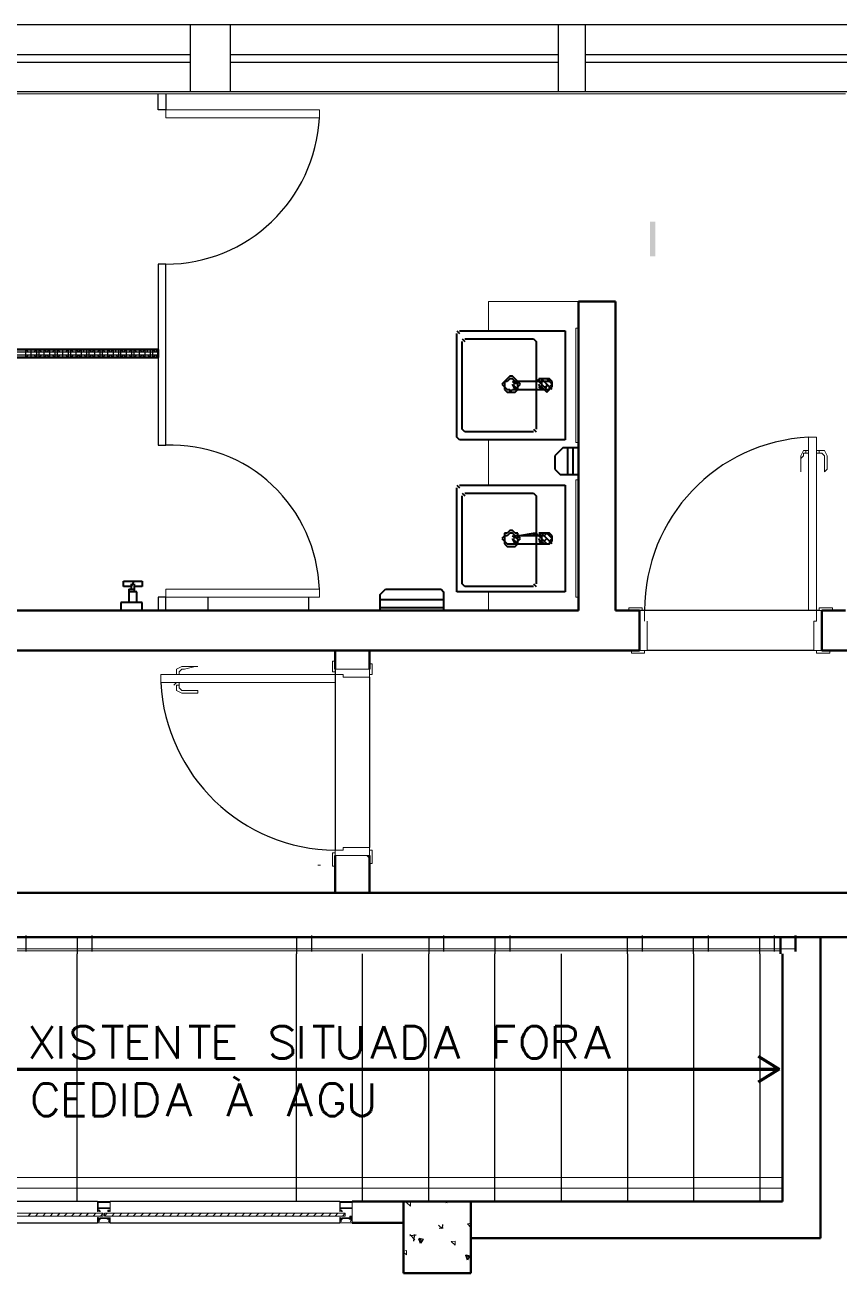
# Model space of a CAD drawing. Header units: millimetres. Extents: x -8 to 5830, y -596 to 3598.
# Drawn here: x 1675.867 to 1678.905, y 2525.215 to 2529.872 of the extents above; entities that cross this region are included whole.
import ezdxf

# ---------------------------------------------------------------- set-up
doc = ezdxf.new("R2010")
doc.units = ezdxf.units.MM
doc.layers.get('0').update_dxf_attribs({"color": 9})

msp = doc.modelspace()

# ---------------------------------------------------------------- linework, layer by layer
for p, q in [((1734.0826, 2529.8719), (1664.1826, 2529.8719)), ((1676.4826, 2529.8719), (1676.4826, 2529.6219)), ((1676.6326, 2529.8719), (1676.6326, 2529.6219)), ((1675.2826, 2529.7619), (1676.4826, 2529.7619)), ((1676.6326, 2529.7619), (1677.8576, 2529.7619)), ((1677.9576, 2529.7619), (1679.1826, 2529.7619)), ((1676.4826, 2529.7319), (1675.2826, 2529.7319)), ((1677.8576, 2529.7319), (1676.6326, 2529.7319)), ((1679.1826, 2529.7319), (1677.9576, 2529.7319)), ((1694.2826, 2529.6219), (1664.4326, 2529.6219))]:
    msp.add_line(p, q)
at = {"lineweight": 20}
for p, q in [((1678.9297, 2529.6154), (1672.5826, 2529.6154)), ((1676.3928, 2529.5558), (1676.3928, 2529.526)), ((1676.9654, 2529.5558), (1676.3928, 2529.5558)), ((1676.3928, 2529.526), (1676.9654, 2529.526)), ((1676.9654, 2529.526), (1676.9654, 2529.5558)), ((1677.9327, 2528.8403), (1677.5971, 2528.8403)), ((1677.5971, 2528.8403), (1677.5971, 2528.731)), ((1677.9229, 2528.7409), (1677.9229, 2528.3136)), ((1677.9327, 2528.7409), (1677.9229, 2528.7409)), ((1677.9327, 2528.3136), (1677.9327, 2528.7409)), ((1677.5971, 2528.3235), (1677.5971, 2528.1546)), ((1677.9229, 2528.3136), (1677.9327, 2528.3136)), ((1678.7915, 2527.6875), (1678.7915, 2528.3335)), ((1678.7915, 2528.3335), (1678.8211, 2528.3335)), ((1678.8211, 2528.3335), (1678.8211, 2527.6478)), ((1677.9229, 2528.1745), (1677.9229, 2527.7372)), ((1677.9327, 2528.1745), (1677.9229, 2528.1745)), ((1677.9327, 2527.7372), (1677.9327, 2528.1745)), ((1676.3928, 2527.7372), (1676.3928, 2527.767)), ((1676.3928, 2527.767), (1676.9654, 2527.767)), ((1676.9654, 2527.767), (1676.9654, 2527.7372)), ((1677.5971, 2527.7571), (1677.5971, 2527.6875)), ((1676.9654, 2527.7372), (1676.3928, 2527.7372)), ((1677.9229, 2527.7372), (1677.9327, 2527.7372)), ((1678.1696, 2527.6975), (1678.1203, 2527.6975)), ((1678.1203, 2527.6975), (1678.1203, 2527.6875)), ((1678.1203, 2527.6875), (1678.1795, 2527.6875)), ((1678.1598, 2527.5385), (1678.1598, 2527.6875)), ((1678.1696, 2527.6875), (1678.1696, 2527.6975)), ((1678.1795, 2527.6875), (1678.1795, 2527.6478)), ((1678.8804, 2527.6875), (1678.7915, 2527.6875)), ((1678.831, 2527.6875), (1678.831, 2527.6975)), ((1678.831, 2527.6975), (1678.8804, 2527.6975)), ((1678.8409, 2527.5385), (1678.8409, 2527.6875)), ((1678.8804, 2527.6975), (1678.8804, 2527.6875)), ((1678.1894, 2527.6478), (1678.1894, 2527.5385)), ((1678.8211, 2527.6478), (1678.8113, 2527.6478)), ((1678.8113, 2527.6478), (1678.8113, 2527.5385)), ((1678.1894, 2527.5385), (1678.1302, 2527.5385)), ((1678.1302, 2527.5385), (1678.1302, 2527.5285)), ((1678.1302, 2527.5285), (1678.1795, 2527.5285)), ((1678.1795, 2527.5285), (1678.1795, 2527.5385)), ((1678.8113, 2527.5385), (1678.8705, 2527.5385)), ((1678.8211, 2527.5285), (1678.8211, 2527.5385)), ((1678.8705, 2527.5285), (1678.8211, 2527.5285)), ((1678.8705, 2527.5385), (1678.8705, 2527.5285)), ((1677.0147, 2527.459), (1677.0147, 2527.4987)), ((1677.0147, 2527.4987), (1677.0246, 2527.4987)), ((1677.0246, 2527.4987), (1677.0246, 2527.4192)), ((1677.1529, 2527.4888), (1677.1628, 2527.4888)), ((1677.1529, 2527.4391), (1677.1529, 2527.4888)), ((1677.1628, 2527.4888), (1677.1628, 2527.449)), ((1676.3731, 2527.4192), (1676.3731, 2527.449)), ((1676.3731, 2527.449), (1677.0542, 2527.449)), ((1677.0246, 2527.459), (1677.0147, 2527.459)), ((1677.1529, 2527.4689), (1677.0246, 2527.4689)), ((1677.0542, 2527.449), (1677.0542, 2527.4391)), ((1677.0542, 2527.4391), (1677.1529, 2527.4391)), ((1677.1628, 2527.449), (1677.1529, 2527.449)), ((1677.0246, 2527.4192), (1676.3731, 2527.4192)), ((1677.0246, 2526.7832), (1677.0147, 2526.7832)), ((1677.0147, 2526.7832), (1677.0147, 2526.7335)), ((1677.0246, 2526.7931), (1677.0542, 2526.7931)), ((1677.0246, 2526.7335), (1677.0246, 2526.7931)), ((1677.1529, 2526.7733), (1677.0246, 2526.7733)), ((1677.0542, 2526.7931), (1677.0542, 2526.8031)), ((1677.0542, 2526.8031), (1677.1529, 2526.8031)), ((1677.1529, 2526.8031), (1677.1529, 2526.7434)), ((1677.1628, 2526.7931), (1677.1529, 2526.7931)), ((1677.1628, 2526.7434), (1677.1628, 2526.7931)), ((1676.9594, 2526.7375), (1676.9693, 2526.7375)), ((1677.0147, 2526.7335), (1677.0246, 2526.7335)), ((1677.1529, 2526.7434), (1677.1628, 2526.7434)), ((1678.6869, 2526.4171), (1674.2153, 2526.4171)), ((1678.7422, 2526.4254), (1674.2706, 2526.4254)), ((1674.2193, 2525.5713), (1678.6938, 2525.5713)), ((1678.6938, 2525.5315), (1674.2193, 2525.5315)), ((1677.2797, 2525.4829), (1674.3016, 2525.4829)), ((1676.1378, 2525.4829), (1676.1378, 2525.4453)), ((1676.1843, 2525.4785), (1676.14, 2525.4785)), ((1676.14, 2525.4785), (1676.14, 2525.4586)), ((1676.1843, 2525.4453), (1676.1843, 2525.4829)), ((1677.0412, 2525.4829), (1677.0412, 2525.4453)), ((1677.0876, 2525.4785), (1677.0433, 2525.4785)), ((1677.0433, 2525.4785), (1677.0433, 2525.4586)), ((1677.0876, 2525.4829), (1677.0876, 2525.4033)), ((1677.2902, 2525.4785), (1677.305, 2525.4807)), ((1677.305, 2525.4652), (1677.2902, 2525.4785)), ((1677.305, 2525.4807), (1677.305, 2525.4652)), ((1677.4443, 2525.4829), (1677.4422, 2525.4807)), ((1677.4422, 2525.4807), (1677.4422, 2525.4829)), ((1676.1589, 2525.4387), (1675.2598, 2525.4387)), ((1675.2598, 2525.4276), (1676.1589, 2525.4276)), ((1676.1378, 2525.4453), (1676.14, 2525.4453)), ((1676.1378, 2525.4033), (1676.1378, 2525.4232)), ((1676.1378, 2525.4232), (1676.14, 2525.4232)), ((1676.14, 2525.4586), (1676.1843, 2525.4586)), ((1676.14, 2525.4564), (1676.1843, 2525.4564)), ((1676.14, 2525.4497), (1676.14, 2525.4564)), ((1676.1463, 2525.4497), (1676.14, 2525.4497)), ((1676.14, 2525.4453), (1676.14, 2525.4475)), ((1676.14, 2525.4475), (1676.1442, 2525.4475)), ((1676.14, 2525.4166), (1676.14, 2525.4232)), ((1676.1442, 2525.4475), (1676.1442, 2525.4453)), ((1676.1442, 2525.4453), (1676.1484, 2525.4453)), ((1676.1463, 2525.4453), (1676.1463, 2525.4497)), ((1676.1589, 2525.4276), (1676.1589, 2525.4387)), ((1677.0623, 2525.4387), (1676.1632, 2525.4387)), ((1676.1632, 2525.4387), (1676.1632, 2525.4276)), ((1676.1632, 2525.4276), (1677.0623, 2525.4276)), ((1676.1843, 2525.4497), (1676.1758, 2525.4497)), ((1676.1758, 2525.4497), (1676.1758, 2525.4453)), ((1676.1758, 2525.4453), (1676.1801, 2525.4453)), ((1676.1779, 2525.4453), (1676.1779, 2525.4475)), ((1676.1779, 2525.4475), (1676.1822, 2525.4475)), ((1676.1822, 2525.4475), (1676.1822, 2525.4453)), ((1676.1822, 2525.4453), (1676.1843, 2525.4453)), ((1676.1843, 2525.4232), (1676.1843, 2525.4033)), ((1677.0412, 2525.4453), (1677.0433, 2525.4453)), ((1677.0412, 2525.4033), (1677.0412, 2525.4232)), ((1677.0412, 2525.4232), (1677.0433, 2525.4232)), ((1677.0433, 2525.4586), (1677.0876, 2525.4586)), ((1677.0433, 2525.4564), (1677.0876, 2525.4564)), ((1677.0433, 2525.4497), (1677.0433, 2525.4564)), ((1677.0496, 2525.4497), (1677.0433, 2525.4497)), ((1677.0433, 2525.4453), (1677.0433, 2525.4475)), ((1677.0433, 2525.4475), (1677.0475, 2525.4475)), ((1677.0433, 2525.4166), (1677.0433, 2525.4232)), ((1677.0475, 2525.4475), (1677.0475, 2525.4453)), ((1677.0517, 2525.4453), (1677.0475, 2525.4453)), ((1677.0496, 2525.4453), (1677.0496, 2525.4497)), ((1677.0623, 2525.4276), (1677.0623, 2525.4387)), ((1677.0792, 2525.4276), (1677.0792, 2525.4188)), ((1677.0876, 2525.4276), (1677.0792, 2525.4276)), ((1677.0813, 2525.4232), (1677.0813, 2525.4254)), ((1677.0813, 2525.4254), (1677.0876, 2525.4254)), ((1677.0834, 2525.4232), (1677.0813, 2525.4232)), ((1677.0834, 2525.421), (1677.0834, 2525.4232)), ((1677.0855, 2525.4188), (1677.0855, 2525.4232)), ((1677.0876, 2525.4232), (1677.0855, 2525.4232)), ((1676.1843, 2525.4033), (1676.1378, 2525.4033)), ((1676.14, 2525.421), (1676.1421, 2525.421)), ((1676.1421, 2525.4188), (1676.14, 2525.4144)), ((1676.1484, 2525.4166), (1676.14, 2525.4166)), ((1676.1421, 2525.4144), (1676.14, 2525.4122)), ((1676.1442, 2525.4078), (1676.14, 2525.4122)), ((1676.14, 2525.4122), (1676.14, 2525.4033)), ((1676.1421, 2525.421), (1676.1421, 2525.4188)), ((1676.1421, 2525.4188), (1676.1463, 2525.4188)), ((1676.1421, 2525.4166), (1676.1421, 2525.4144)), ((1676.1421, 2525.4122), (1676.1442, 2525.4144)), ((1676.1421, 2525.4078), (1676.1442, 2525.4122)), ((1676.1442, 2525.4144), (1676.1442, 2525.4166)), ((1676.1463, 2525.4188), (1676.1463, 2525.421)), ((1676.1463, 2525.421), (1676.1779, 2525.421)), ((1676.1737, 2525.4188), (1676.1484, 2525.4188)), ((1676.1484, 2525.4188), (1676.1484, 2525.4166)), ((1676.1737, 2525.4166), (1676.1737, 2525.4188)), ((1676.1822, 2525.4166), (1676.1737, 2525.4166)), ((1676.1758, 2525.421), (1676.1758, 2525.4188)), ((1676.1758, 2525.4188), (1676.1822, 2525.4188)), ((1676.1822, 2525.4122), (1676.1779, 2525.4078)), ((1676.1779, 2525.4078), (1676.1801, 2525.4122)), ((1676.1822, 2525.421), (1676.1801, 2525.421)), ((1676.1801, 2525.4122), (1676.1801, 2525.4166)), ((1676.1822, 2525.4144), (1676.1801, 2525.4122)), ((1676.1822, 2525.421), (1676.1822, 2525.4166)), ((1676.1822, 2525.4144), (1676.1843, 2525.4188)), ((1676.1822, 2525.4055), (1676.1822, 2525.4144)), ((1676.1843, 2525.4055), (1676.1822, 2525.4055)), ((1677.0876, 2525.4033), (1677.0412, 2525.4033)), ((1677.0433, 2525.421), (1677.0454, 2525.421)), ((1677.0454, 2525.4188), (1677.0433, 2525.4144)), ((1677.0433, 2525.4166), (1677.0517, 2525.4166)), ((1677.0454, 2525.4144), (1677.0433, 2525.4122)), ((1677.0475, 2525.4078), (1677.0433, 2525.4122)), ((1677.0433, 2525.4122), (1677.0433, 2525.4033)), ((1677.0454, 2525.421), (1677.0454, 2525.4188)), ((1677.0454, 2525.4188), (1677.0496, 2525.4188)), ((1677.0454, 2525.4166), (1677.0454, 2525.4144)), ((1677.0454, 2525.4122), (1677.0475, 2525.4144)), ((1677.0454, 2525.4078), (1677.0475, 2525.4122)), ((1677.0475, 2525.4144), (1677.0475, 2525.4166)), ((1677.0496, 2525.4188), (1677.0496, 2525.421)), ((1677.0496, 2525.421), (1677.0876, 2525.421)), ((1677.0771, 2525.4188), (1677.0517, 2525.4188)), ((1677.0517, 2525.4188), (1677.0517, 2525.4166)), ((1677.0771, 2525.4166), (1677.0771, 2525.4188)), ((1677.0876, 2525.4166), (1677.0771, 2525.4166)), ((1677.0792, 2525.4188), (1677.0855, 2525.4188)), ((1677.0834, 2525.4122), (1677.0813, 2525.4078)), ((1677.0813, 2525.4078), (1677.0834, 2525.4078)), ((1677.0834, 2525.4122), (1677.0834, 2525.4166)), ((1677.0855, 2525.4144), (1677.0834, 2525.4122)), ((1677.0834, 2525.4078), (1677.0855, 2525.4122)), ((1677.0876, 2525.4188), (1677.0855, 2525.4144)), ((1677.0855, 2525.4144), (1677.0855, 2525.4122)), ((1677.0855, 2525.4122), (1677.0876, 2525.4122)), ((1677.5182, 2525.3989), (1677.5308, 2525.4011)), ((1677.5308, 2525.3856), (1677.5182, 2525.3989)), ((1677.3388, 2525.3459), (1677.3535, 2525.3414)), ((1677.3451, 2525.3282), (1677.3388, 2525.3459)), ((1677.3535, 2525.3414), (1677.3451, 2525.3282)), ((1677.457, 2525.3326), (1677.4717, 2525.3348)), ((1677.4717, 2525.3193), (1677.457, 2525.3326)), ((1677.4717, 2525.3348), (1677.4717, 2525.3193)), ((1677.2797, 2525.2972), (1677.2902, 2525.2995)), ((1677.2902, 2525.284), (1677.2797, 2525.2928)), ((1677.2902, 2525.2995), (1677.2902, 2525.284)), ((1677.5139, 2525.284), (1677.5287, 2525.2796)), ((1677.5203, 2525.2663), (1677.5139, 2525.284)), ((1677.5287, 2525.2796), (1677.5203, 2525.2663))]:
    msp.add_line(p, q, dxfattribs=at)
at = {"lineweight": 30}
for p, q in [((1676.3632, 2529.5558), (1676.3632, 2529.6154)), ((1676.3928, 2529.6154), (1676.3928, 2529.5558)), ((1676.3928, 2529.5558), (1676.3632, 2529.5558)), ((1676.3632, 2528.9794), (1676.3632, 2528.3037)), ((1676.3928, 2528.9794), (1676.3632, 2528.9794)), ((1676.3928, 2528.3037), (1676.3928, 2528.9794)), ((1676.3632, 2528.3037), (1676.3928, 2528.3037)), ((1676.3928, 2527.7372), (1676.3632, 2527.7372)), ((1676.3632, 2527.7372), (1676.3632, 2527.6875)), ((1676.3928, 2527.6875), (1676.3928, 2527.7372))]:
    msp.add_line(p, q, dxfattribs=at)
at = {"lineweight": 50}
for p, q in [((1677.9327, 2527.6875), (1677.9327, 2528.8403)), ((1677.9327, 2528.8403), (1678.0709, 2528.8403)), ((1678.0709, 2528.8403), (1678.0709, 2527.6875)), ((1675.1195, 2528.6614), (1676.3632, 2528.6614)), ((1676.3632, 2528.6614), (1676.3632, 2528.6316)), ((1675.1195, 2528.6316), (1676.3632, 2528.6316)), ((1675.1195, 2527.6875), (1677.9327, 2527.6875)), ((1678.0709, 2527.6875), (1678.1598, 2527.6875)), ((1678.1598, 2527.6875), (1678.1598, 2527.5385)), ((1678.9297, 2527.6875), (1678.8409, 2527.6875)), ((1678.8409, 2527.6875), (1678.8409, 2527.5385)), ((1678.1598, 2527.5385), (1675.0899, 2527.5385)), ((1677.0246, 2527.5385), (1677.0246, 2527.4689)), ((1677.1529, 2527.5385), (1677.1529, 2527.4689)), ((1678.8409, 2527.5385), (1680.0353, 2527.5385)), ((1677.0246, 2526.7733), (1677.0246, 2526.6341)), ((1677.1529, 2526.7733), (1677.1529, 2526.6341)), ((1675.0899, 2526.6341), (1679.058, 2526.6341)), ((1679.058, 2526.4687), (1672.5372, 2526.4687)), ((1678.6869, 2526.4687), (1678.6869, 2526.4067)), ((1678.7422, 2526.4751), (1678.7422, 2526.4155)), ((1678.8352, 2525.3459), (1678.8352, 2526.4687)), ((1678.6938, 2526.4067), (1678.6938, 2525.4829)), ((1677.0876, 2525.4829), (1678.6938, 2525.4829)), ((1677.2797, 2525.4829), (1677.2797, 2525.2155)), ((1677.5308, 2525.2155), (1677.5308, 2525.4829)), ((1677.0876, 2525.4033), (1677.2797, 2525.4033)), ((1677.5308, 2525.3459), (1678.8352, 2525.3459)), ((1677.2797, 2525.2155), (1677.5308, 2525.2155))]:
    msp.add_line(p, q, dxfattribs=at)
at = {"lineweight": 40}
for p, q in [((1677.4787, 2528.731), (1677.4885, 2528.721)), ((1677.4885, 2528.731), (1677.8834, 2528.731)), ((1677.8834, 2528.731), (1677.8834, 2528.3235)), ((1677.4787, 2528.3335), (1677.4787, 2528.721)), ((1677.4984, 2528.7012), (1677.5083, 2528.6912)), ((1677.4984, 2528.3633), (1677.4984, 2528.6912)), ((1677.5083, 2528.7012), (1677.7649, 2528.7012)), ((1677.7649, 2528.7012), (1677.7748, 2528.6912)), ((1677.7748, 2528.6912), (1677.7748, 2528.3633)), ((1677.6761, 2528.562), (1677.6465, 2528.5322)), ((1677.6662, 2528.5422), (1677.6563, 2528.5422)), ((1677.6563, 2528.5422), (1677.6563, 2528.5124)), ((1677.6761, 2528.5521), (1677.6662, 2528.5422)), ((1677.686, 2528.562), (1677.6761, 2528.562)), ((1677.686, 2528.5521), (1677.6761, 2528.5521)), ((1677.7057, 2528.5422), (1677.686, 2528.562)), ((1677.6958, 2528.5422), (1677.686, 2528.5521)), ((1677.686, 2528.5422), (1677.6958, 2528.5322)), ((1677.7057, 2528.5322), (1677.686, 2528.5422)), ((1677.8241, 2528.5422), (1677.6958, 2528.5422)), ((1677.7156, 2528.5322), (1677.7057, 2528.5422)), ((1677.7057, 2528.5124), (1677.7057, 2528.5422)), ((1677.7748, 2528.5521), (1677.7847, 2528.5422)), ((1677.8241, 2528.5521), (1677.7847, 2528.5521)), ((1677.7847, 2528.5521), (1677.7847, 2528.5422)), ((1677.7847, 2528.5422), (1677.8143, 2528.5124)), ((1677.7945, 2528.5521), (1677.7945, 2528.5124)), ((1677.8143, 2528.5322), (1677.7945, 2528.5521)), ((1677.8143, 2528.5322), (1677.8044, 2528.5422)), ((1677.8143, 2528.5521), (1677.834, 2528.5322)), ((1677.834, 2528.5422), (1677.8241, 2528.5521)), ((1677.8241, 2528.5521), (1677.8241, 2528.5422)), ((1677.834, 2528.5223), (1677.834, 2528.5422)), ((1677.6465, 2528.5322), (1677.6662, 2528.5124)), ((1677.6563, 2528.5124), (1677.6662, 2528.5024)), ((1677.6662, 2528.5124), (1677.6761, 2528.5124)), ((1677.6662, 2528.5024), (1677.6958, 2528.5024)), ((1677.6761, 2528.5124), (1677.6761, 2528.5024)), ((1677.6761, 2528.5024), (1677.686, 2528.5124)), ((1677.6958, 2528.5124), (1677.686, 2528.5322)), ((1677.686, 2528.5322), (1677.7057, 2528.5124)), ((1677.686, 2528.5124), (1677.8241, 2528.5124)), ((1677.6958, 2528.5124), (1677.7057, 2528.5223)), ((1677.6958, 2528.5024), (1677.7057, 2528.5124)), ((1677.7057, 2528.5223), (1677.7156, 2528.5322)), ((1677.7945, 2528.5124), (1677.7847, 2528.5322)), ((1677.7945, 2528.5124), (1677.7847, 2528.5223)), ((1677.7945, 2528.5223), (1677.8044, 2528.5124)), ((1677.8044, 2528.5223), (1677.8143, 2528.5223)), ((1677.8044, 2528.5124), (1677.8143, 2528.5024)), ((1677.8143, 2528.5223), (1677.8143, 2528.5322)), ((1677.834, 2528.5124), (1677.8143, 2528.5322)), ((1677.8143, 2528.5024), (1677.834, 2528.5223)), ((1677.8241, 2528.5223), (1677.834, 2528.5322)), ((1677.8241, 2528.5124), (1677.8241, 2528.5223)), ((1677.5083, 2528.3534), (1677.4984, 2528.3633)), ((1677.7649, 2528.3633), (1677.7748, 2528.3534)), ((1677.4885, 2528.3235), (1677.4787, 2528.3335)), ((1677.8834, 2528.3235), (1677.4885, 2528.3235)), ((1677.7649, 2528.3534), (1677.5083, 2528.3534)), ((1677.8636, 2528.2838), (1677.8439, 2528.2639)), ((1677.8439, 2528.2639), (1677.8439, 2528.2142)), ((1677.8735, 2528.2937), (1677.8636, 2528.2838)), ((1677.9327, 2528.2937), (1677.8735, 2528.2937)), ((1677.8932, 2528.1943), (1677.8932, 2528.2937)), ((1677.913, 2528.1943), (1677.913, 2528.2937)), ((1677.9327, 2528.1943), (1677.9327, 2528.2937)), ((1677.8439, 2528.2142), (1677.8636, 2528.1943)), ((1677.8636, 2528.1943), (1677.9327, 2528.1943)), ((1677.4787, 2528.1546), (1677.4885, 2528.1447)), ((1677.4787, 2527.7571), (1677.4787, 2528.1447)), ((1677.4885, 2528.1546), (1677.8834, 2528.1546)), ((1677.4984, 2528.1248), (1677.5083, 2528.1148)), ((1677.5083, 2528.1248), (1677.7649, 2528.1248)), ((1677.7649, 2528.1248), (1677.7748, 2528.1148)), ((1677.8834, 2528.1546), (1677.8834, 2527.7571)), ((1677.4984, 2527.7869), (1677.4984, 2528.1148)), ((1677.7748, 2528.1148), (1677.7748, 2527.7869)), ((1677.6761, 2527.9857), (1677.6662, 2527.9757)), ((1677.686, 2527.9857), (1677.6761, 2527.9857)), ((1677.6958, 2527.9757), (1677.686, 2527.9857)), ((1677.6563, 2527.9658), (1677.6465, 2527.9558)), ((1677.6465, 2527.9558), (1677.6662, 2527.936)), ((1677.6563, 2527.9757), (1677.6563, 2527.936)), ((1677.6662, 2527.9757), (1677.6563, 2527.9757)), ((1677.6662, 2527.9658), (1677.6563, 2527.9658)), ((1677.6761, 2527.9757), (1677.6662, 2527.9658)), ((1677.686, 2527.9757), (1677.6761, 2527.9757)), ((1677.6958, 2527.9658), (1677.686, 2527.9757)), ((1677.6958, 2527.9558), (1677.686, 2527.9658)), ((1677.686, 2527.9658), (1677.7057, 2527.9558)), ((1677.6958, 2527.936), (1677.686, 2527.9558)), ((1677.686, 2527.9558), (1677.7057, 2527.936)), ((1677.7057, 2527.9757), (1677.6958, 2527.9757)), ((1677.8044, 2527.9658), (1677.6958, 2527.9658)), ((1677.6958, 2527.936), (1677.7057, 2527.9459)), ((1677.7057, 2527.9658), (1677.7649, 2527.9757)), ((1677.7057, 2527.936), (1677.7057, 2527.9757)), ((1677.7156, 2527.9558), (1677.7057, 2527.9658)), ((1677.7057, 2527.9459), (1677.7156, 2527.9558)), ((1677.7649, 2527.9658), (1677.7649, 2527.9757)), ((1677.7649, 2527.9757), (1677.7748, 2527.9757)), ((1677.7748, 2527.9658), (1677.7649, 2527.9757)), ((1677.7945, 2527.9558), (1677.7748, 2527.9757)), ((1677.8241, 2527.9757), (1677.7847, 2527.9757)), ((1677.7847, 2527.9757), (1677.7945, 2527.9658)), ((1677.7945, 2527.936), (1677.7847, 2527.9558)), ((1677.7847, 2527.9459), (1677.7945, 2527.936)), ((1677.8044, 2527.9658), (1677.7945, 2527.9757)), ((1677.8143, 2527.9558), (1677.7945, 2527.9757)), ((1677.7945, 2527.9658), (1677.7945, 2527.936)), ((1677.8143, 2527.936), (1677.7945, 2527.9558)), ((1677.7945, 2527.9459), (1677.8044, 2527.936)), ((1677.8143, 2527.9757), (1677.8044, 2527.9658)), ((1677.8143, 2527.9558), (1677.8044, 2527.9658)), ((1677.8044, 2527.9459), (1677.8143, 2527.9558)), ((1677.8143, 2527.9757), (1677.834, 2527.9558)), ((1677.834, 2527.936), (1677.8143, 2527.9558)), ((1677.834, 2527.9658), (1677.8241, 2527.9757)), ((1677.8241, 2527.9757), (1677.8241, 2527.9658)), ((1677.8241, 2527.9459), (1677.834, 2527.9558)), ((1677.8241, 2527.936), (1677.834, 2527.9459)), ((1677.834, 2527.9459), (1677.8241, 2527.9459)), ((1677.8241, 2527.9459), (1677.8241, 2527.936)), ((1677.834, 2527.9459), (1677.834, 2527.9658)), ((1677.6563, 2527.936), (1677.6662, 2527.926)), ((1677.6662, 2527.936), (1677.8241, 2527.936)), ((1677.6662, 2527.926), (1677.6958, 2527.926)), ((1677.6958, 2527.926), (1677.7057, 2527.936)), ((1676.2349, 2527.777), (1676.2349, 2527.7968)), ((1676.2349, 2527.7968), (1676.304, 2527.7968)), ((1676.2645, 2527.777), (1676.2744, 2527.7968)), ((1676.304, 2527.7968), (1676.304, 2527.777)), ((1676.2645, 2527.777), (1676.2349, 2527.777)), ((1676.2546, 2527.767), (1676.2744, 2527.767)), ((1676.2546, 2527.767), (1676.2546, 2527.7173)), ((1676.2843, 2527.7571), (1676.2546, 2527.7571)), ((1676.2645, 2527.767), (1676.2645, 2527.7869)), ((1676.2744, 2527.7869), (1676.2744, 2527.7571)), ((1676.304, 2527.777), (1676.2744, 2527.777)), ((1676.2843, 2527.7173), (1676.2843, 2527.7571)), ((1677.1924, 2527.7471), (1677.2121, 2527.767)), ((1677.2121, 2527.767), (1677.4194, 2527.767)), ((1677.4194, 2527.767), (1677.4293, 2527.7571)), ((1677.4293, 2527.7571), (1677.4293, 2527.6875)), ((1677.8834, 2527.7571), (1677.4787, 2527.7571)), ((1677.5083, 2527.777), (1677.4984, 2527.7869)), ((1677.7649, 2527.777), (1677.5083, 2527.777)), ((1677.7649, 2527.7869), (1677.7748, 2527.777)), ((1676.225, 2527.7173), (1676.225, 2527.6875)), ((1676.304, 2527.7173), (1676.225, 2527.7173)), ((1676.304, 2527.6875), (1676.304, 2527.7173)), ((1677.1924, 2527.6875), (1677.1924, 2527.7471)), ((1677.4293, 2527.7273), (1677.1924, 2527.7273)), ((1676.225, 2527.6875), (1676.304, 2527.6875)), ((1677.4293, 2527.6975), (1677.1924, 2527.6975)), ((1677.4293, 2527.6875), (1677.1924, 2527.6875))]:
    msp.add_line(p, q, dxfattribs=at)
at = {"lineweight": 25}
for p, q in [((1676.3632, 2528.6515), (1675.1195, 2528.6515)), ((1675.1195, 2528.6415), (1676.3632, 2528.6415)), ((1675.8697, 2528.6316), (1675.8697, 2528.6614)), ((1675.8697, 2528.6614), (1675.8795, 2528.6515)), ((1675.8795, 2528.6415), (1675.8697, 2528.6316)), ((1675.8894, 2528.6316), (1675.8894, 2528.6614)), ((1675.8993, 2528.6515), (1675.9092, 2528.6614)), ((1675.9092, 2528.6316), (1675.8993, 2528.6415)), ((1675.9092, 2528.6614), (1675.9092, 2528.6316)), ((1675.919, 2528.6316), (1675.919, 2528.6614)), ((1675.919, 2528.6614), (1675.9289, 2528.6515)), ((1675.9289, 2528.6415), (1675.919, 2528.6316)), ((1675.9388, 2528.6316), (1675.9388, 2528.6614)), ((1675.9388, 2528.6614), (1675.9486, 2528.6515)), ((1675.9486, 2528.6415), (1675.9388, 2528.6316)), ((1675.9486, 2528.6515), (1675.9585, 2528.6614)), ((1675.9585, 2528.6316), (1675.9486, 2528.6415)), ((1675.9585, 2528.6614), (1675.9585, 2528.6316)), ((1675.9684, 2528.6515), (1675.9783, 2528.6614)), ((1675.9783, 2528.6316), (1675.9684, 2528.6415)), ((1675.9783, 2528.6614), (1675.9783, 2528.6316)), ((1675.9881, 2528.6316), (1675.9881, 2528.6614)), ((1675.9881, 2528.6614), (1675.998, 2528.6515)), ((1675.998, 2528.6415), (1675.9881, 2528.6316)), ((1676.0079, 2528.6316), (1676.0079, 2528.6614)), ((1676.0177, 2528.6515), (1676.0276, 2528.6614)), ((1676.0276, 2528.6316), (1676.0177, 2528.6415)), ((1676.0276, 2528.6614), (1676.0276, 2528.6316)), ((1676.0375, 2528.6316), (1676.0375, 2528.6614)), ((1676.0375, 2528.6614), (1676.0473, 2528.6515)), ((1676.0473, 2528.6415), (1676.0375, 2528.6316)), ((1676.0572, 2528.6316), (1676.0572, 2528.6614)), ((1676.0572, 2528.6614), (1676.0671, 2528.6515)), ((1676.0671, 2528.6415), (1676.0572, 2528.6316)), ((1676.0671, 2528.6515), (1676.077, 2528.6614)), ((1676.077, 2528.6316), (1676.0671, 2528.6415)), ((1676.077, 2528.6614), (1676.077, 2528.6316)), ((1676.0868, 2528.6515), (1676.0868, 2528.6614)), ((1676.0967, 2528.6316), (1676.0868, 2528.6415)), ((1676.0967, 2528.6614), (1676.0967, 2528.6316)), ((1676.1066, 2528.6316), (1676.1066, 2528.6614)), ((1676.1066, 2528.6614), (1676.1164, 2528.6515)), ((1676.1164, 2528.6415), (1676.1066, 2528.6316)), ((1676.1164, 2528.6515), (1676.1263, 2528.6614)), ((1676.1263, 2528.6316), (1676.1164, 2528.6415)), ((1676.1263, 2528.6614), (1676.1263, 2528.6316)), ((1676.1362, 2528.6515), (1676.1461, 2528.6614)), ((1676.1461, 2528.6316), (1676.1362, 2528.6415)), ((1676.1461, 2528.6614), (1676.1461, 2528.6316)), ((1676.1559, 2528.6316), (1676.1559, 2528.6614)), ((1676.1559, 2528.6614), (1676.1658, 2528.6515)), ((1676.1658, 2528.6415), (1676.1559, 2528.6316)), ((1676.1757, 2528.6316), (1676.1757, 2528.6614)), ((1676.1757, 2528.6614), (1676.1855, 2528.6515)), ((1676.1855, 2528.6415), (1676.1757, 2528.6316)), ((1676.1855, 2528.6515), (1676.1954, 2528.6614)), ((1676.1954, 2528.6316), (1676.1855, 2528.6415)), ((1676.1954, 2528.6614), (1676.1954, 2528.6316)), ((1676.2053, 2528.6515), (1676.2053, 2528.6614)), ((1676.2152, 2528.6316), (1676.2053, 2528.6415)), ((1676.2152, 2528.6614), (1676.2152, 2528.6316)), ((1676.225, 2528.6316), (1676.225, 2528.6614)), ((1676.225, 2528.6614), (1676.2349, 2528.6515)), ((1676.2349, 2528.6415), (1676.225, 2528.6316)), ((1676.2349, 2528.6515), (1676.2448, 2528.6614)), ((1676.2448, 2528.6316), (1676.2349, 2528.6415)), ((1676.2448, 2528.6614), (1676.2448, 2528.6316)), ((1676.2546, 2528.6515), (1676.2645, 2528.6614)), ((1676.2645, 2528.6316), (1676.2546, 2528.6415)), ((1676.2645, 2528.6614), (1676.2645, 2528.6316)), ((1676.2744, 2528.6316), (1676.2744, 2528.6614)), ((1676.2744, 2528.6614), (1676.2843, 2528.6515)), ((1676.2843, 2528.6415), (1676.2744, 2528.6316)), ((1676.2941, 2528.6316), (1676.2941, 2528.6614)), ((1676.2941, 2528.6614), (1676.304, 2528.6515)), ((1676.304, 2528.6415), (1676.2941, 2528.6316)), ((1676.304, 2528.6515), (1676.3139, 2528.6614)), ((1676.3139, 2528.6316), (1676.304, 2528.6415)), ((1676.3139, 2528.6614), (1676.3139, 2528.6316)), ((1676.3237, 2528.6515), (1676.3237, 2528.6614)), ((1676.3336, 2528.6316), (1676.3237, 2528.6415)), ((1676.3336, 2528.6614), (1676.3336, 2528.6316)), ((1676.3435, 2528.6316), (1676.3435, 2528.6614)), ((1676.3435, 2528.6614), (1676.3534, 2528.6515)), ((1676.3534, 2528.6415), (1676.3435, 2528.6316)), ((1676.3534, 2528.6515), (1676.3632, 2528.6614)), ((1676.3632, 2528.6316), (1676.3534, 2528.6415)), ((1678.0709, 2527.6875), (1678.0709, 2528.0652)), ((1676.5508, 2527.6875), (1676.5508, 2527.7372)), ((1676.9259, 2527.6875), (1676.9259, 2527.7372)), ((1678.831, 2527.6875), (1678.0709, 2527.6875)), ((1676.6396, 2527.5385), (1677.0246, 2527.5385)), ((1677.0246, 2527.5385), (1677.0246, 2526.7931)), ((1678.8113, 2527.5385), (1678.1894, 2527.5385)), ((1677.1529, 2527.4391), (1677.1529, 2526.8031)), ((1677.1529, 2526.7633), (1677.143, 2526.7733)), ((1675.8697, 2526.4751), (1675.8697, 2526.4155)), ((1676.0612, 2526.4687), (1676.0612, 2526.4067)), ((1676.1164, 2526.4751), (1676.1164, 2526.4155)), ((1676.8805, 2526.4687), (1676.8805, 2526.4067)), ((1676.9357, 2526.4751), (1676.9357, 2526.4155)), ((1677.374, 2526.4687), (1677.374, 2526.4067)), ((1677.4293, 2526.4751), (1677.4293, 2526.4155)), ((1677.6208, 2526.4687), (1677.6208, 2526.4067)), ((1677.6761, 2526.4751), (1677.6761, 2526.4155)), ((1678.1144, 2526.4687), (1678.1144, 2526.4067)), ((1678.1696, 2526.4751), (1678.1696, 2526.4155)), ((1678.3611, 2526.4687), (1678.3611, 2526.4067)), ((1678.4164, 2526.4751), (1678.4164, 2526.4155)), ((1678.6079, 2526.4687), (1678.6079, 2526.4067)), ((1678.6632, 2526.4751), (1678.6632, 2526.4155)), ((1676.0598, 2526.4067), (1676.0598, 2525.4829)), ((1676.8787, 2526.4067), (1676.8787, 2525.4829)), ((1677.1256, 2526.4067), (1677.1256, 2525.4829)), ((1677.3725, 2526.4067), (1677.3725, 2525.4829)), ((1677.6195, 2526.4067), (1677.6195, 2525.4829)), ((1677.8685, 2526.4067), (1677.8685, 2525.4829)), ((1678.1155, 2526.4067), (1678.1155, 2525.4829)), ((1678.3624, 2526.4067), (1678.3624, 2525.4829)), ((1678.6093, 2526.4067), (1678.6093, 2525.4829)), ((1676.1378, 2525.4829), (1675.2809, 2525.4829)), ((1677.0412, 2525.4829), (1676.1843, 2525.4829)), ((1677.4401, 2525.4763), (1677.438, 2525.4829)), ((1677.4422, 2525.4829), (1677.4401, 2525.4763)), ((1675.8804, 2525.4276), (1675.8888, 2525.4387)), ((1675.9057, 2525.4276), (1675.9162, 2525.4387)), ((1675.9331, 2525.4276), (1675.9437, 2525.4387)), ((1675.9606, 2525.4276), (1675.9711, 2525.4387)), ((1675.988, 2525.4276), (1675.9964, 2525.4387)), ((1676.0133, 2525.4276), (1676.0239, 2525.4387)), ((1676.0408, 2525.4276), (1676.0513, 2525.4387)), ((1676.0682, 2525.4276), (1676.0787, 2525.4387)), ((1676.0956, 2525.4276), (1676.1041, 2525.4387)), ((1676.121, 2525.4276), (1676.1315, 2525.4387)), ((1676.1484, 2525.4276), (1676.1589, 2525.4387)), ((1676.1632, 2525.4276), (1676.1737, 2525.4387)), ((1676.1906, 2525.4276), (1676.2012, 2525.4387)), ((1676.218, 2525.4276), (1676.2286, 2525.4387)), ((1676.2455, 2525.4276), (1676.256, 2525.4387)), ((1676.2708, 2525.4276), (1676.2814, 2525.4387)), ((1676.2982, 2525.4276), (1676.3088, 2525.4387)), ((1676.3257, 2525.4276), (1676.3362, 2525.4387)), ((1676.3531, 2525.4276), (1676.3637, 2525.4387)), ((1676.3784, 2525.4276), (1676.389, 2525.4387)), ((1676.4059, 2525.4276), (1676.4164, 2525.4387)), ((1676.4333, 2525.4276), (1676.4439, 2525.4387)), ((1676.4608, 2525.4276), (1676.4713, 2525.4387)), ((1676.4861, 2525.4276), (1676.4966, 2525.4387)), ((1676.5135, 2525.4276), (1676.5241, 2525.4387)), ((1676.541, 2525.4276), (1676.5515, 2525.4387)), ((1676.5684, 2525.4276), (1676.579, 2525.4387)), ((1676.5937, 2525.4276), (1676.6043, 2525.4387)), ((1676.6212, 2525.4276), (1676.6317, 2525.4387)), ((1676.6486, 2525.4276), (1676.6592, 2525.4387)), ((1676.676, 2525.4276), (1676.6866, 2525.4387)), ((1676.7014, 2525.4276), (1676.7119, 2525.4387)), ((1676.7288, 2525.4276), (1676.7394, 2525.4387)), ((1676.7562, 2525.4276), (1676.7668, 2525.4387)), ((1676.7837, 2525.4276), (1676.7942, 2525.4387)), ((1676.809, 2525.4276), (1676.8196, 2525.4387)), ((1676.8364, 2525.4276), (1676.847, 2525.4387)), ((1676.8639, 2525.4276), (1676.8744, 2525.4387)), ((1676.8913, 2525.4276), (1676.9019, 2525.4387)), ((1676.9166, 2525.4276), (1676.9272, 2525.4387)), ((1676.9441, 2525.4276), (1676.9546, 2525.4387)), ((1676.9715, 2525.4276), (1676.9821, 2525.4387)), ((1676.999, 2525.4276), (1677.0095, 2525.4387)), ((1677.0243, 2525.4276), (1677.0348, 2525.4387)), ((1677.0517, 2525.4276), (1677.0623, 2525.4387)), ((1675.2809, 2525.4033), (1676.1378, 2525.4033)), ((1676.1843, 2525.4033), (1677.0412, 2525.4033)), ((1677.4232, 2525.3812), (1677.4105, 2525.3945)), ((1677.4274, 2525.3834), (1677.4126, 2525.3812)), ((1677.4253, 2525.3967), (1677.4232, 2525.3812)), ((1677.3219, 2525.3392), (1677.3029, 2525.3591)), ((1677.3261, 2525.3569), (1677.3029, 2525.3547)), ((1677.3177, 2525.3348), (1677.3198, 2525.3459)), ((1677.3198, 2525.3459), (1677.3219, 2525.3591)), ((1677.3345, 2525.3437), (1677.3493, 2525.3392)), ((1677.343, 2525.326), (1677.3367, 2525.3437)), ((1677.3493, 2525.3392), (1677.343, 2525.326)), ((1677.5097, 2525.2818), (1677.5245, 2525.2774)), ((1677.5182, 2525.2641), (1677.5118, 2525.2818)), ((1677.5245, 2525.2774), (1677.5182, 2525.2641))]:
    msp.add_line(p, q, dxfattribs=at)
at = {"lineweight": 9}
for p, q in [((1678.7619, 2528.2639), (1678.7718, 2528.2838)), ((1678.7718, 2528.2639), (1678.7619, 2528.254)), ((1678.7619, 2528.2639), (1678.7619, 2528.2043)), ((1678.7718, 2528.2838), (1678.7915, 2528.2838)), ((1678.7915, 2528.2738), (1678.7718, 2528.2738)), ((1678.7718, 2528.2738), (1678.7718, 2528.2639)), ((1678.7816, 2528.2838), (1678.7816, 2528.2738)), ((1678.7915, 2528.2738), (1678.7915, 2528.2838)), ((1678.8507, 2528.2838), (1678.8211, 2528.2838)), ((1678.8211, 2528.2838), (1678.8211, 2528.2738)), ((1678.8211, 2528.2738), (1678.8409, 2528.2738)), ((1678.831, 2528.2738), (1678.831, 2528.2838)), ((1678.8507, 2528.2639), (1678.8409, 2528.2738)), ((1678.8507, 2528.2838), (1678.8606, 2528.2639)), ((1678.8507, 2528.2043), (1678.8507, 2528.2639)), ((1678.8606, 2528.2639), (1678.8606, 2528.2142)), ((1678.8606, 2528.2142), (1678.8507, 2528.2043)), ((1676.4521, 2527.4788), (1676.4323, 2527.4689)), ((1676.5113, 2527.4788), (1676.4521, 2527.4788)), ((1676.4619, 2527.4689), (1676.5014, 2527.4788)), ((1676.4225, 2527.449), (1676.4422, 2527.449)), ((1676.4323, 2527.4689), (1676.4323, 2527.449)), ((1676.4422, 2527.459), (1676.4521, 2527.4689)), ((1676.4422, 2527.449), (1676.4422, 2527.459)), ((1676.4521, 2527.4689), (1676.4619, 2527.4689)), ((1676.4225, 2527.4093), (1676.4323, 2527.4192)), ((1676.4323, 2527.4093), (1676.4422, 2527.4093)), ((1676.4323, 2527.3894), (1676.4323, 2527.4093)), ((1676.4521, 2527.3795), (1676.4323, 2527.3894)), ((1676.4422, 2527.4192), (1676.4422, 2527.3993)), ((1676.4422, 2527.3993), (1676.4521, 2527.3894)), ((1676.4521, 2527.3894), (1676.5113, 2527.3894)), ((1676.5113, 2527.3795), (1676.4521, 2527.3795)), ((1676.5113, 2527.3894), (1676.5113, 2527.3795))]:
    msp.add_line(p, q, dxfattribs=at)
at = {"lineweight": 60}
for p, q in [((1675.8909, 2526.0155), (1675.969, 2526.1371)), ((1675.8909, 2526.1371), (1675.969, 2526.0155)), ((1676.0007, 2526.0155), (1676.0007, 2526.1371)), ((1676.0555, 2526.1305), (1676.045, 2526.1194)), ((1676.0724, 2526.1371), (1676.0555, 2526.1305)), ((1676.0956, 2526.1371), (1676.0724, 2526.1371)), ((1676.1104, 2526.1305), (1676.0956, 2526.1371)), ((1676.1231, 2526.1194), (1676.1104, 2526.1305)), ((1676.1547, 2526.1371), (1676.2328, 2526.1371)), ((1676.1948, 2526.1371), (1676.1948, 2526.0155)), ((1676.2539, 2526.0155), (1676.2539, 2526.1371)), ((1676.2539, 2526.1371), (1676.3257, 2526.1371)), ((1676.3595, 2526.0155), (1676.3595, 2526.1371)), ((1676.3595, 2526.1371), (1676.4354, 2526.0155)), ((1676.4354, 2526.0155), (1676.4354, 2526.1371)), ((1676.4798, 2526.1371), (1676.5578, 2526.1371)), ((1676.5177, 2526.1371), (1676.5177, 2526.0155)), ((1676.579, 2526.0155), (1676.579, 2526.1371)), ((1676.579, 2526.1371), (1676.6507, 2526.1371)), ((1676.7985, 2526.1305), (1676.7879, 2526.1194)), ((1676.8153, 2526.1371), (1676.7985, 2526.1305)), ((1676.8386, 2526.1371), (1676.8153, 2526.1371)), ((1676.8533, 2526.1305), (1676.8386, 2526.1371)), ((1676.866, 2526.1194), (1676.8533, 2526.1305)), ((1676.8977, 2526.0155), (1676.8977, 2526.1371)), ((1676.942, 2526.1371), (1677.0201, 2526.1371)), ((1676.98, 2526.1371), (1676.98, 2526.0155)), ((1677.0412, 2526.1371), (1677.0412, 2526.0509)), ((1677.1193, 2526.0509), (1677.1193, 2526.1371)), ((1677.1615, 2526.0155), (1677.2058, 2526.1371)), ((1677.2058, 2526.1371), (1677.2501, 2526.0155)), ((1677.2839, 2526.0155), (1677.2839, 2526.1371)), ((1677.2839, 2526.1371), (1677.3219, 2526.1371)), ((1677.3219, 2526.1371), (1677.3388, 2526.1305)), ((1677.3388, 2526.1305), (1677.3493, 2526.1194)), ((1677.3979, 2526.0155), (1677.4422, 2526.1371)), ((1677.4422, 2526.1371), (1677.4865, 2526.0155)), ((1677.6237, 2526.0155), (1677.6237, 2526.1371)), ((1677.6237, 2526.1371), (1677.6955, 2526.1371)), ((1677.7461, 2526.1305), (1677.7356, 2526.1194)), ((1677.7567, 2526.1371), (1677.7461, 2526.1305)), ((1677.7778, 2526.1371), (1677.7567, 2526.1371)), ((1677.7904, 2526.1305), (1677.7778, 2526.1371)), ((1677.801, 2526.1194), (1677.7904, 2526.1305)), ((1677.8453, 2526.0155), (1677.8453, 2526.1371)), ((1677.8453, 2526.1371), (1677.8938, 2526.1371)), ((1677.8938, 2526.1371), (1677.9107, 2526.1305)), ((1677.9107, 2526.1305), (1677.9171, 2526.1238)), ((1677.9171, 2526.1238), (1677.9213, 2526.1128)), ((1677.9593, 2526.0155), (1678.0036, 2526.1371)), ((1678.0036, 2526.1371), (1678.0479, 2526.0155)), ((1676.045, 2526.1194), (1676.045, 2526.1084)), ((1676.045, 2526.1084), (1676.0513, 2526.0951)), ((1676.0513, 2526.0951), (1676.0555, 2526.0907)), ((1676.0555, 2526.0907), (1676.0682, 2526.084)), ((1676.0682, 2526.084), (1676.0999, 2526.073)), ((1676.2539, 2526.0796), (1676.2982, 2526.0796)), ((1676.579, 2526.0796), (1676.6233, 2526.0796)), ((1676.7879, 2526.1194), (1676.7879, 2526.1084)), ((1676.7879, 2526.1084), (1676.7942, 2526.0951)), ((1676.7942, 2526.0951), (1676.7985, 2526.0907)), ((1676.7985, 2526.0907), (1676.8111, 2526.084)), ((1676.8111, 2526.084), (1676.8428, 2526.073)), ((1677.3493, 2526.1194), (1677.3556, 2526.1084)), ((1677.3556, 2526.1084), (1677.3599, 2526.0907)), ((1677.3599, 2526.0907), (1677.3599, 2526.0619)), ((1677.6237, 2526.0796), (1677.668, 2526.0796)), ((1677.7292, 2526.1084), (1677.7229, 2526.0907)), ((1677.7229, 2526.0907), (1677.7229, 2526.0619)), ((1677.7356, 2526.1194), (1677.7292, 2526.1084)), ((1677.8052, 2526.1084), (1677.801, 2526.1194)), ((1677.8115, 2526.0907), (1677.8052, 2526.1084)), ((1677.8115, 2526.0619), (1677.8115, 2526.0907)), ((1677.8938, 2526.0796), (1677.8453, 2526.0796)), ((1677.8833, 2526.0796), (1677.9213, 2526.0155)), ((1677.9107, 2526.084), (1677.8938, 2526.0796)), ((1677.9171, 2526.0907), (1677.9107, 2526.084)), ((1677.9213, 2526.1017), (1677.9171, 2526.0907)), ((1677.9213, 2526.1128), (1677.9213, 2526.1017)), ((1676.0555, 2526.0222), (1676.045, 2526.0332)), ((1676.0999, 2526.073), (1676.1104, 2526.0664)), ((1676.1104, 2526.0664), (1676.1167, 2526.0619)), ((1676.1231, 2526.0332), (1676.1104, 2526.0222)), ((1676.1167, 2526.0619), (1676.1231, 2526.0509)), ((1676.1231, 2526.0509), (1676.1231, 2526.0332)), ((1676.7985, 2526.0222), (1676.7879, 2526.0332)), ((1676.8428, 2526.073), (1676.8533, 2526.0664)), ((1676.8533, 2526.0664), (1676.8597, 2526.0619)), ((1676.866, 2526.0332), (1676.8533, 2526.0222)), ((1676.8597, 2526.0619), (1676.866, 2526.0509)), ((1676.866, 2526.0509), (1676.866, 2526.0332)), ((1677.0412, 2526.0509), (1677.0475, 2526.0332)), ((1677.0475, 2526.0332), (1677.0581, 2526.0222)), ((1677.1024, 2526.0222), (1677.1129, 2526.0332)), ((1677.1129, 2526.0332), (1677.1193, 2526.0509)), ((1677.1784, 2526.0553), (1677.2332, 2526.0553)), ((1677.3493, 2526.0332), (1677.3388, 2526.0222)), ((1677.3556, 2526.0443), (1677.3493, 2526.0332)), ((1677.3599, 2526.0619), (1677.3556, 2526.0443)), ((1677.4147, 2526.0553), (1677.4696, 2526.0553)), ((1677.7229, 2526.0619), (1677.7292, 2526.0443)), ((1677.7292, 2526.0443), (1677.7356, 2526.0332)), ((1677.7356, 2526.0332), (1677.7461, 2526.0222)), ((1677.7904, 2526.0222), (1677.801, 2526.0332)), ((1677.801, 2526.0332), (1677.8052, 2526.0443)), ((1677.8052, 2526.0443), (1677.8115, 2526.0619)), ((1677.9762, 2526.0553), (1678.031, 2526.0553)), ((1676.0724, 2526.0155), (1676.0555, 2526.0222)), ((1676.0956, 2526.0155), (1676.0724, 2526.0155)), ((1676.1104, 2526.0222), (1676.0956, 2526.0155)), ((1676.3257, 2526.0155), (1676.2539, 2526.0155)), ((1676.6507, 2526.0155), (1676.579, 2526.0155)), ((1676.8153, 2526.0155), (1676.7985, 2526.0222)), ((1676.8386, 2526.0155), (1676.8153, 2526.0155)), ((1676.8533, 2526.0222), (1676.8386, 2526.0155)), ((1677.0581, 2526.0222), (1677.0749, 2526.0155)), ((1677.0749, 2526.0155), (1677.0855, 2526.0155)), ((1677.0855, 2526.0155), (1677.1024, 2526.0222)), ((1677.3219, 2526.0155), (1677.2839, 2526.0155)), ((1677.3388, 2526.0222), (1677.3219, 2526.0155)), ((1677.7461, 2526.0222), (1677.7567, 2526.0155)), ((1677.7567, 2526.0155), (1677.7778, 2526.0155)), ((1677.7778, 2526.0155), (1677.7904, 2526.0222)), ((1676.6676, 2525.9338), (1676.6444, 2525.947)), ((1675.9078, 2525.894), (1675.9015, 2525.8763)), ((1675.9141, 2525.905), (1675.9078, 2525.894)), ((1675.9247, 2525.9183), (1675.9141, 2525.905)), ((1675.9352, 2525.9227), (1675.9247, 2525.9183)), ((1675.9563, 2525.9227), (1675.9352, 2525.9227)), ((1675.969, 2525.9183), (1675.9563, 2525.9227)), ((1675.9795, 2525.905), (1675.969, 2525.9183)), ((1675.9838, 2525.894), (1675.9795, 2525.905)), ((1676.0175, 2525.8011), (1676.0175, 2525.9227)), ((1676.0175, 2525.9227), (1676.0893, 2525.9227)), ((1676.1231, 2525.8011), (1676.1231, 2525.9227)), ((1676.1231, 2525.9227), (1676.1611, 2525.9227)), ((1676.1611, 2525.9227), (1676.1779, 2525.9183)), ((1676.1779, 2525.9183), (1676.1885, 2525.905)), ((1676.1885, 2525.905), (1676.1948, 2525.894)), ((1676.1948, 2525.894), (1676.199, 2525.8763)), ((1676.237, 2525.8011), (1676.237, 2525.9227)), ((1676.2814, 2525.8011), (1676.2814, 2525.9227)), ((1676.2814, 2525.9227), (1676.3194, 2525.9227)), ((1676.3194, 2525.9227), (1676.3362, 2525.9183)), ((1676.3362, 2525.9183), (1676.3489, 2525.905)), ((1676.3489, 2525.905), (1676.3531, 2525.894)), ((1676.3531, 2525.894), (1676.3595, 2525.8763)), ((1676.3974, 2525.8011), (1676.4418, 2525.9227)), ((1676.4418, 2525.9227), (1676.4861, 2525.8011)), ((1676.6233, 2525.8011), (1676.6676, 2525.9227)), ((1676.6676, 2525.9227), (1676.7119, 2525.8011)), ((1676.8491, 2525.8011), (1676.8934, 2525.9227)), ((1676.8934, 2525.9227), (1676.9356, 2525.8011)), ((1676.9757, 2525.894), (1676.9694, 2525.8763)), ((1676.98, 2525.905), (1676.9757, 2525.894)), ((1676.9926, 2525.9183), (1676.98, 2525.905)), ((1677.0032, 2525.9227), (1676.9926, 2525.9183)), ((1677.0243, 2525.9227), (1677.0032, 2525.9227)), ((1677.0348, 2525.9183), (1677.0243, 2525.9227)), ((1677.0475, 2525.905), (1677.0348, 2525.9183)), ((1677.0517, 2525.894), (1677.0475, 2525.905)), ((1677.0855, 2525.9227), (1677.0855, 2525.8365)), ((1677.1615, 2525.8365), (1677.1615, 2525.9227)), ((1675.9015, 2525.8763), (1675.9015, 2525.8476)), ((1675.9015, 2525.8476), (1675.9078, 2525.8299)), ((1676.0175, 2525.8652), (1676.0619, 2525.8652)), ((1676.199, 2525.8476), (1676.1948, 2525.8299)), ((1676.199, 2525.8763), (1676.199, 2525.8476)), ((1676.3595, 2525.8476), (1676.3531, 2525.8299)), ((1676.3595, 2525.8763), (1676.3595, 2525.8476)), ((1676.4143, 2525.8431), (1676.4692, 2525.8431)), ((1676.6402, 2525.8431), (1676.695, 2525.8431)), ((1676.866, 2525.8431), (1676.9209, 2525.8431)), ((1676.9694, 2525.8763), (1676.9694, 2525.8476)), ((1676.9694, 2525.8476), (1676.9757, 2525.8299)), ((1677.0517, 2525.8476), (1677.0243, 2525.8476)), ((1677.0517, 2525.8299), (1677.0517, 2525.8476)), ((1675.9078, 2525.8299), (1675.9141, 2525.8188)), ((1675.9141, 2525.8188), (1675.9247, 2525.8078)), ((1675.9247, 2525.8078), (1675.9352, 2525.8011)), ((1675.9352, 2525.8011), (1675.9563, 2525.8011)), ((1675.9563, 2525.8011), (1675.969, 2525.8078)), ((1675.969, 2525.8078), (1675.9795, 2525.8188)), ((1675.9795, 2525.8188), (1675.9838, 2525.8299)), ((1676.0893, 2525.8011), (1676.0175, 2525.8011)), ((1676.1611, 2525.8011), (1676.1231, 2525.8011)), ((1676.1779, 2525.8078), (1676.1611, 2525.8011)), ((1676.1885, 2525.8188), (1676.1779, 2525.8078)), ((1676.1948, 2525.8299), (1676.1885, 2525.8188)), ((1676.3194, 2525.8011), (1676.2814, 2525.8011)), ((1676.3362, 2525.8078), (1676.3194, 2525.8011)), ((1676.3489, 2525.8188), (1676.3362, 2525.8078)), ((1676.3531, 2525.8299), (1676.3489, 2525.8188)), ((1676.9757, 2525.8299), (1676.98, 2525.8188)), ((1676.98, 2525.8188), (1676.9926, 2525.8078)), ((1676.9926, 2525.8078), (1677.0032, 2525.8011)), ((1677.0032, 2525.8011), (1677.0243, 2525.8011)), ((1677.0243, 2525.8011), (1677.0348, 2525.8078)), ((1677.0348, 2525.8078), (1677.0475, 2525.8188)), ((1677.0475, 2525.8188), (1677.0517, 2525.8299)), ((1677.0855, 2525.8365), (1677.0897, 2525.8188)), ((1677.0897, 2525.8188), (1677.1024, 2525.8078)), ((1677.1024, 2525.8078), (1677.1193, 2525.8011)), ((1677.1193, 2525.8011), (1677.1298, 2525.8011)), ((1677.1298, 2525.8011), (1677.1467, 2525.8078)), ((1677.1467, 2525.8078), (1677.1573, 2525.8188)), ((1677.1573, 2525.8188), (1677.1615, 2525.8365))]:
    msp.add_line(p, q, dxfattribs=at)
at = {"lineweight": 70}
for p, q in [((1678.603, 2526.0244), (1678.6811, 2525.9757)), ((1674.3059, 2525.9757), (1678.6811, 2525.9757)), ((1678.6811, 2525.9757), (1678.603, 2525.9271))]:
    msp.add_line(p, q, dxfattribs=at)
for points in [[(1677.8576, 2529.6219), (1677.8576, 2529.8719)], [(1677.9576, 2529.8719), (1677.9576, 2529.6219)]]:
    msp.add_lwpolyline(points)
at = {"lineweight": 25}
for centre, major_axis, start_param, end_param in [((1676.3922, 2529.5573), (0, 0.5779), 3.142693, 4.658204), ((1676.4136, 2527.7483), (0, 0.5558), -1.537027, 0.037629), ((1678.8206, 2527.6887), (0, 0.6454), 0.045353, 1.572678), ((1677.0302, 2527.4556), (0, 0.6625), 1.625783, 3.133109)]:
    msp.add_ellipse(centre, major_axis=major_axis, ratio=0.993295, start_param=start_param, end_param=end_param, dxfattribs=at)
at = {"lineweight": 20, "transparency": 33554559}
msp.add_solid([(1678.219, 2529.0092), (1678.219, 2529.1384), (1678.1992, 2529.0092), (1678.1992, 2529.1384)], dxfattribs=at)

doc.saveas('drawing.dxf')
